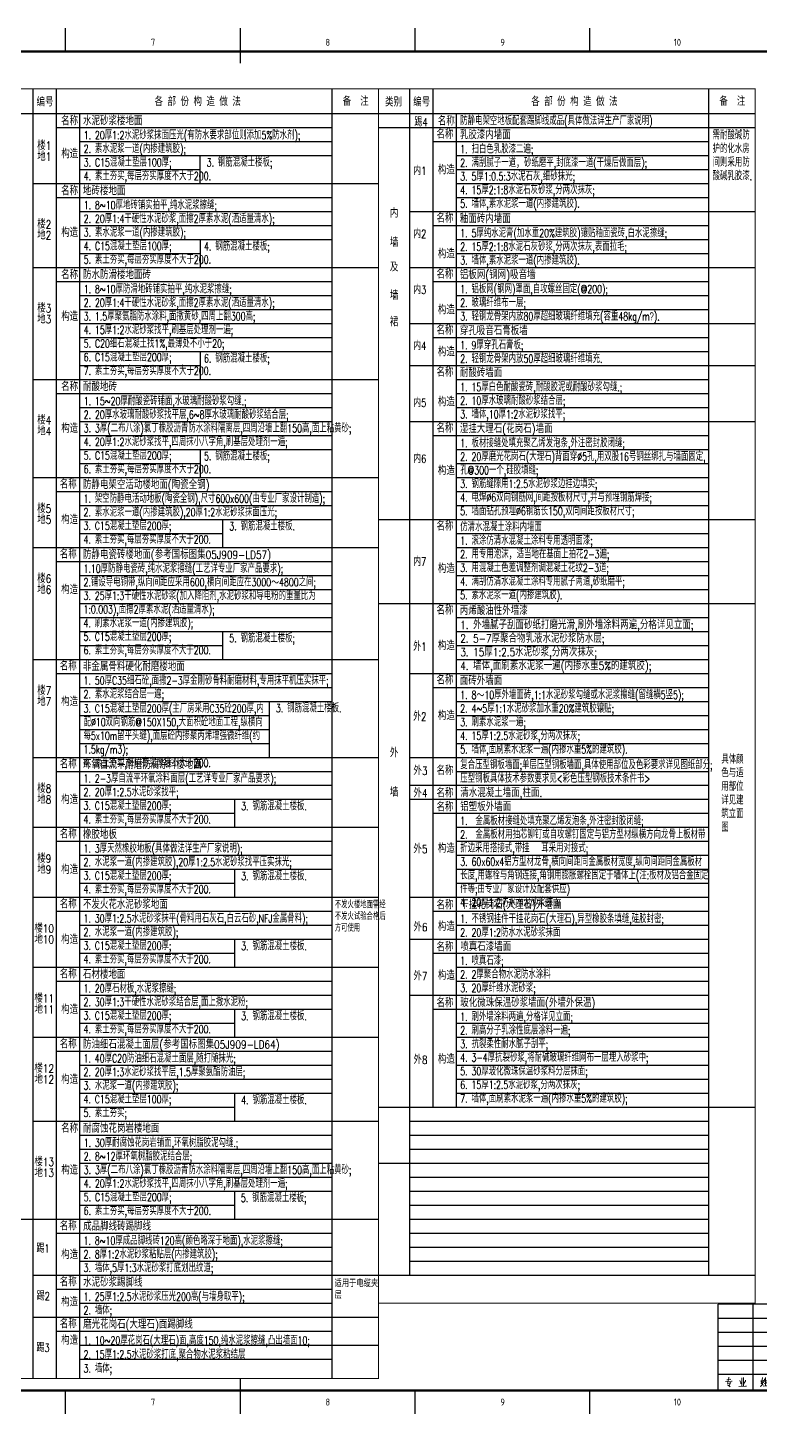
# Model space of a CAD drawing. Extents: x -59142 to 322364, y -122476 to 91021.
# Drawn here: x 260712 to 292147, y -92770 to -33320 of the extents above; entities that cross this region are included whole.
import ezdxf
from ezdxf.enums import TextEntityAlignment as Align

# ---------------------------------------------------------------- set-up
doc = ezdxf.new("R2010")
doc.units = 0
doc.header["$LTSCALE"] = 1000
doc.header["$MEASUREMENT"] = 0
for name, color, linetype in [('HQ2', 7, 'Continuous'), ('PUB_TEXT', 7, 'Continuous'), ('工程做法表', 251, 'Continuous')]:
    doc.layers.add(name, color=color, linetype=linetype)
doc.styles.add('BIGFONT', font='GEDITXT', dxfattribs={"width": 0.8, "bigfont": 'DXT'})
doc.styles.add('hz', font='GEDITXT', dxfattribs={"width": 0.8, "bigfont": 'DXT'})
doc.styles.get("Standard").update_dxf_attribs({"font": 'gbenor.shx', "bigfont": 'gbcbig.shx'})
doc.styles.add('TK', font='GEDITXT.SHX', dxfattribs={"width": 0.85, "height": 3.5, "bigfont": 'DXT.SHX'})

# ---------------------------------------------------------------- blocks, each defined once
blk = doc.blocks.new('GEDI_WK_A11')
at = {"color": 3}
for p, q in [((450, 584), (450, 594)), ((525, 584), (525, 594)), ((600, 584), (600, 594)), ((675, 584), (675, 594)), ((450, 0), (450, 10)), ((525, 0), (525, 10)), ((600, 0), (600, 10)), ((675, 0), (675, 10))]:
    blk.add_line(p, q, dxfattribs=at)
for points, const_width in [([(0, 0), (1050, 0), (1050, 594), (0, 594)], 0.1), ([(25, 10), (1040, 10), (1040, 584), (25, 584)], 1)]:
    blk.add_lwpolyline(points, close=True, dxfattribs=dict(at, const_width=const_width))
at = {"color": 3, "const_width": 0.5}
for points in [[(525, 579), (525, 594)], [(525, 0), (525, 15)]]:
    blk.add_lwpolyline(points, dxfattribs=at)
at = {"color": 3}
for s, p in [('7', (487.5, 588)), ('8', (562.5, 588)), ('9', (637.5, 588)), ('10', (712.5, 588)), ('7', (487.5, 5)), ('8', (562.5, 5)), ('9', (637.5, 5)), ('10', (712.5, 5))]:
    blk.add_text(s, height=3, dxfattribs=at).set_placement(p, align=Align.MIDDLE)
blk = doc.blocks.new('GEDI_HQ2_2012')
at = {"layer": 'HQ2', "color": 2}
for p, q in [((0, 37), (-65, 37)), ((-65, 0), (-65, 37)), ((-50, 0), (-50, 37)), ((-35, 0), (-35, 37)), ((-15, 0), (-15, 37)), ((0, 0), (0, 37)), ((-65, 31), (0, 31)), ((-65, 25), (0, 25)), ((-65, 19), (0, 19)), ((-65, 13), (0, 13)), ((-65, 7), (0, 7)), ((0, 0), (0, 7)), ((-65, 0), (0, 0))]:
    blk.add_line(p, q, dxfattribs=at)
at = {"layer": 'HQ2', "color": 7, "lineweight": 0}
for points in [[(-61.84, 3.75), (-58.95, 3.96), (-59.09, 3.99), (-59.26, 3.96)], [(-61.32, 4.51), (-59.5, 4.74), (-59.61, 4.74), (-59.81, 4.67)], [(-60.48, 5.59), (-60.45, 5.32), (-60.68, 4.06), (-60.94, 2.94), (-61, 3), (-59.61, 3.24), (-59.64, 3.34), (-60.33, 1.98)], [(-60.97, 2.42), (-60.62, 2.15), (-60.39, 1.98), (-60.13, 1.81), (-59.99, 1.67), (-59.9, 1.5)], [(-56.1, 1.64), (-52.83, 1.81), (-52.98, 1.84), (-53.3, 1.77)], [(-55.7, 4.3), (-55.3, 3.17), (-55.24, 2.8)], [(-54.89, 5.32), (-54.83, 5.02), (-54.83, 1.71)], [(-54.16, 5.56), (-54.1, 5.29), (-54.16, 1.74)], [(-53.24, 4.44), (-53.3, 3.99), (-53.67, 3.34), (-54.13, 2.66)], [(-45.7, 4.4), (-45.7, 4.26), (-45.81, 3.69), (-45.9, 3.24), (-45.95, 2.94), (-46.07, 2.69), (-46.25, 2.39), (-46.42, 2.12), (-46.62, 1.84), (-46.85, 1.57)], [(-46.82, 3.96), (-45.72, 4.09)], [(-46.04, 5.53), (-46.04, 5.36), (-46.48, 3), (-46.3, 2.9), (-46.1, 2.73), (-45.92, 2.59), (-45.78, 2.42), (-45.7, 2.25)], [(-45.75, 1.81), (-43.72, 1.91), (-43.93, 1.94), (-44.27, 1.88)], [(-45.12, 4.88), (-45.12, 4.64), (-45.26, 3.99), (-45.4, 3.58), (-45.58, 3.21)], [(-45.29, 3), (-44.07, 3.17), (-44.22, 3.17), (-44.36, 3.11)], [(-45.17, 3.96), (-44.02, 4.06), (-44.1, 4.09), (-44.27, 4.06)], [(-44.71, 5.53), (-44.68, 5.32), (-44.74, 1.88)], [(-39.56, 4.64), (-39.47, 4.61), (-38.17, 4.84), (-38.25, 4.91), (-38.49, 4.57), (-38.74, 4.2), (-39.01, 3.89), (-39.3, 3.58), (-39.62, 3.27), (-39.96, 2.97), (-40.34, 2.69), (-40.4, 2.66), (-40.63, 2.52), (-40.86, 2.36)], [(-39.15, 5.7), (-39.18, 5.46), (-39.53, 4.91), (-39.73, 4.57), (-39.96, 4.26), (-40.25, 3.92), (-40.54, 3.69)], [(-39.88, 4.26), (-39.82, 4.23), (-39.5, 3.92), (-39.47, 3.75), (-39.59, 3.99)], [(-39.73, 3.04), (-39.67, 2.94), (-39.62, 2.08), (-39.59, 1.98), (-39.59, 1.37), (-39.62, 1.64), (-39.62, 1.74), (-38.19, 1.91), (-38.22, 1.91), (-38.37, 1.91), (-38.22, 3.17), (-38.17, 3.11), (-38.25, 3.07), (-39.64, 2.87)], [(-27.95, 4.37), (-27.98, 4.2), (-28.44, 3.58), (-28.47, 3.51), (-28.7, 3.21), (-29.11, 2.83), (-29.31, 2.66), (-29.51, 2.49)], [(-28.5, 5.49), (-28.53, 5.26), (-28.76, 4.74), (-28.96, 4.33), (-29.2, 3.99)], [(-28.99, 1.61), (-26.79, 1.77), (-26.93, 1.77), (-27.25, 1.74)], [(-28.73, 4.81), (-27.89, 4.91)], [(-28.62, 2.66), (-28.47, 2.22), (-28.47, 2.01), (-28.5, 2.29)], [(-28.53, 4.78), (-28.33, 4.26)], [(-27.57, 3.27), (-28.5, 3.14)], [(-28.07, 2.94), (-27.95, 2.42), (-28.01, 2.15), (-28.01, 2.52)], [(-28.01, 4.13), (-26.85, 2.83), (-26.38, 2.83), (-26.85, 2.87), (-27.08, 3.11)], [(-27.43, 5.49), (-27.4, 5.32), (-27.75, 4.37)], [(-27.34, 2.9), (-27.34, 2.66), (-27.69, 1.71)], [(-27.6, 4.71), (-26.56, 4.88)], [(-27.28, 4.67), (-27.02, 4.13)], [(-22.07, 4.64), (-21.98, 4.61), (-20.68, 4.84), (-20.76, 4.91), (-20.99, 4.57), (-21.26, 4.2), (-21.52, 3.89), (-21.81, 3.58), (-22.12, 3.27), (-22.47, 2.97), (-22.85, 2.69), (-22.91, 2.66), (-23.14, 2.52), (-23.37, 2.36)], [(-21.66, 5.7), (-21.69, 5.46), (-22.04, 4.91), (-22.24, 4.57), (-22.47, 4.26), (-22.76, 3.92), (-23.05, 3.69)], [(-22.39, 4.26), (-22.33, 4.23), (-22.01, 3.92), (-21.98, 3.75), (-22.1, 3.99)], [(-22.24, 3.04), (-22.18, 2.94), (-22.12, 2.08), (-22.1, 1.98), (-22.1, 1.37), (-22.12, 1.64), (-22.12, 1.74), (-20.71, 1.91), (-20.74, 1.91), (-20.88, 1.91), (-20.74, 3.17), (-20.68, 3.11), (-20.76, 3.07), (-22.15, 2.87)], [(-11.41, 5.19), (-11.35, 4.84), (-11.32, 4.09), (-11.29, 3.31), (-11.29, 3.21), (-11.29, 2.66), (-11.29, 1.94), (-11.29, 2.18), (-10.17, 2.39), (-9.93, 2.15), (-9.87, 2.46), (-9.87, 2.87), (-9.84, 3.65), (-9.82, 4.47), (-9.82, 5.15), (-9.79, 5.05), (-11.32, 4.81)], [(-11.29, 3.58), (-10.17, 3.79), (-10.28, 3.82), (-10.54, 3.69)], [(-6.17, 2.63), (-4.37, 2.9), (-4.46, 2.94), (-4.57, 2.83)], [(-5.5, 2.42), (-5.53, 2.25), (-5.76, 1.91), (-5.97, 1.67), (-6.17, 1.5)], [(-6.08, 4.57), (-4.37, 4.78)], [(-5.62, 5.49), (-5.56, 5.29), (-5.56, 2.73)], [(-5.53, 3.99), (-5.01, 4.09)], [(-5.5, 3.41), (-5.04, 3.51)], [(-5.04, 2.52), (-4.72, 2.12), (-4.72, 1.94), (-4.83, 2.25)], [(-4.8, 5.7), (-4.75, 5.49), (-4.83, 2.83)], [(-4.14, 5.22), (-4.05, 4.84), (-4.05, 4.09), (-4.08, 3.27), (-4.14, 2.76), (-4.28, 2.22), (-4.46, 1.88), (-4.78, 1.37)], [(-4.08, 3.07), (-4.02, 3.07), (-3.56, 3.17)], [(-4.05, 4.81), (-3.18, 4.98), (-3.27, 5.08), (-3.27, 4.03), (-3.27, 3.96), (-3.24, 2.42), (-3.27, 1.84), (-3.3, 1.5), (-3.33, 1.4), (-3.76, 1.84), (-3.36, 1.54)], [(-4.02, 3.96), (-3.53, 4.06)]]:
    blk.add_lwpolyline(points, dxfattribs=at)
blk.add_text('112233', height=0.0001).set_placement((-22.1, 1.74))
blk = doc.blocks.new('A$C51466E6C')
for name, p in [('GEDI_WK_A11', (0, 0)), ('GEDI_HQ2_2012', (795, 10))]:
    blk.add_blockref(name, p)
at = {"style": 'TK', "width": 0.85}
for tag, height, p in [('PROJECTNAME', 4.75, (985, 44)), ('PHASE', 4, (1027, 44)), ('DRAWINGNAME', 4.75, (995, 31))]:
    blk.add_attdef(tag, text='', height=height, dxfattribs=at).set_placement(p, align=Align.MIDDLE_CENTER)
for tag, p, height in [('APPROVE', (872, 32.75), 3.5), ('DESIGN', (917, 32.75), 3.5), ('REVIEW1', (872, 25.75), 3.5), ('DRAW', (917, 25.75), 3.5), ('REVIEW2', (872, 18.75), 3.5), ('PROPORTION', (917, 18.75), 3.5), ('DRAWINGNUMBER', (967, 18.5), 4), ('CHECK', (872, 11.75), 3.5), ('DATE', (917, 11.75), 3.5), ('VERSION', (1033, 11.75), 3.5)]:
    blk.add_attdef(tag, p, '', height=height, dxfattribs=at)

msp = doc.modelspace()

# ---------------------------------------------------------------- linework, layer by layer
at = {"layer": '工程做法表'}
for p, q in [((268102.2, -38803.8), (268102.2, -40003.8)), ((268110, -42403.8), (268110, -43603.8)), ((268110, -47203.8), (268110, -48403.8)), ((268110, -51403.8), (268110, -52603.8)), ((269074.3, -54403.8), (269074.3, -55603.8)), ((269074.3, -59203.8), (269074.3, -60403.8)), ((271071.2, -62203.8), (271071.2, -64603.8)), ((269585, -66403.8), (269585, -67603.8)), ((269585, -69403.8), (269585, -70603.8)), ((269585, -72403.8), (269585, -73603.8)), ((269585, -75403.8), (269585, -76603.8)), ((269585, -79003.8), (269585, -80203.8)), ((269585, -83203.8), (269585, -84403.8))]:
    msp.add_line(p, q, dxfattribs=at)
at = {"layer": '工程做法表', "const_width": 50}
for points in [[(221839.1, -35940.1), (265293.3, -35940.1)], [(221839.1, -35940.1), (275767.7, -35940.1), (275767.7, -91240.1), (259604.6, -91240.1)], [(221839.1, -35940.1), (275767.7, -35940.1), (275767.7, -91240.1), (259604.6, -91240.1)], [(238002.1, -35940.1), (291930.8, -35940.1), (291930.8, -88003.8), (275767.7, -88003.8)], [(238002.1, -35940.1), (291930.8, -35940.1), (291927.9, -86803.8), (275767.7, -86803.8)], [(259598.2, -37003.8), (275767.7, -37003.8)], [(275761.3, -37003.8), (291930.8, -37003.8)]]:
    msp.add_lwpolyline(points, dxfattribs=at)
at = {"layer": '工程做法表'}
for points in [[(260936.2, -35940.1), (260936.2, -91240.1)], [(261936.2, -35940.1), (261936.2, -91240.1)], [(273766.4, -35940.1), (273766.4, -91240.1)], [(277100.2, -35940.1), (277100.2, -86803.8)], [(278099.2, -35940.1), (278099.2, -79603.8)], [(289930.4, -35940.1), (289930.4, -86803.8)], [(262936.1, -37003.8), (262936.1, -91240.1)], [(279100.2, -37003.8), (279100.2, -79603.8)], [(261936.1, -37603.8), (273766.4, -37603.8)], [(261936.2, -37603.8), (273766.4, -37603.8)], [(275768.7, -37603.8), (291930.6, -37603.8)], [(262936.1, -38203.8), (273766.4, -38203.8)], [(278100.2, -38203.8), (289930.4, -38203.8)], [(262936.1, -38803.8), (273766.4, -38803.8)], [(279100.2, -38803.8), (289930.4, -38803.8)], [(262936.1, -39403.8), (268102.2, -39403.8)], [(279100.2, -39403.8), (289930.4, -39403.8)], [(260936.2, -40003.8), (275767.7, -40003.8)], [(279100.2, -40003.8), (289930.4, -40003.8)], [(261936.1, -40603.8), (273766.4, -40603.8)], [(279100.2, -40603.8), (289930.4, -40603.8)], [(262936.1, -41203.8), (273766.4, -41203.8)], [(277100.2, -41203.8), (291930.4, -41203.8)], [(262936.1, -41803.8), (273766.4, -41803.8)], [(278100.2, -41803.8), (289930.4, -41803.8)], [(262936.1, -42403.8), (273766.4, -42403.8)], [(279100.2, -42403.8), (289930.4, -42403.8)], [(262936.1, -43003.8), (268110, -43003.8)], [(279100.2, -43003.8), (289930.4, -43003.8)], [(260936.2, -43603.8), (275767.7, -43603.8)], [(277099.2, -43603.8), (291930.2, -43603.8)], [(261936.1, -44203.8), (273766.4, -44203.8)], [(278100.2, -44203.8), (289930.4, -44203.8)], [(262936.1, -44803.8), (273766.4, -44803.8)], [(279100.2, -44803.8), (289930.4, -44803.8)], [(262936.1, -45403.8), (273766.4, -45403.8)], [(279100.2, -45403.8), (289930.4, -45403.8)], [(262936.1, -46003.8), (273766.4, -46003.8)], [(277099.2, -46003.8), (291930.2, -46003.8)], [(262936.1, -46603.8), (273766.4, -46603.8)], [(278100.2, -46603.8), (289930.4, -46603.8)], [(262936.1, -47203.8), (273766.4, -47203.8)], [(279100.2, -47203.8), (289930.4, -47203.8)], [(262936.1, -47803.8), (268110, -47803.8)], [(277099.2, -47803.8), (291930.2, -47803.8)], [(260936.2, -48403.8), (275767.7, -48403.8)], [(279100.2, -48403.8), (289930.4, -48403.8)], [(261936.1, -49003.8), (273766.4, -49003.8)], [(279100.2, -49003.8), (289930.4, -49003.8)], [(262936.1, -49603.8), (273766.4, -49603.8)], [(279100.2, -49603.8), (289930.4, -49603.8)], [(262936.1, -50203.8), (273766.4, -50203.8)], [(277099.2, -50203.8), (291929.7, -50203.8)], [(262936.1, -50803.8), (273766.4, -50803.8)], [(278099.2, -50803.8), (289930.4, -50803.8)], [(262936.1, -51403.8), (273766.4, -51403.8)], [(279100.2, -51403.8), (289930.4, -51403.8)], [(262936.1, -52003.8), (268110, -52003.8)], [(279100.2, -52003.8), (289930.4, -52003.8)], [(260936.2, -52603.8), (275767.7, -52603.8)], [(279099.2, -52603.8), (289929.4, -52603.8)], [(261936.2, -53203.8), (273766.4, -53203.8)], [(279099.2, -53203.8), (289930.4, -53203.8)], [(262936.1, -53803.8), (273766.4, -53803.8)], [(279099.2, -53803.8), (289930.4, -53803.8)], [(262936.1, -54403.8), (273766.4, -54403.8)], [(275767.7, -54403.8), (291929.8, -54403.8)], [(262936.1, -55003.8), (269074.3, -55003.8)], [(279100.2, -55003.8), (289930.4, -55003.8)], [(260936.2, -55603.8), (275767.4, -55603.8)], [(279100.2, -55603.8), (289930.4, -55603.8)], [(261936.2, -56203.8), (273766.4, -56203.8)], [(279100.2, -56203.8), (289930.4, -56203.8)], [(262936.1, -56803.8), (273766.4, -56803.8)], [(279100.2, -56803.8), (289930.4, -56803.8)], [(262936.1, -57403.8), (273766.4, -57403.8)], [(279100.2, -57403.8), (289930.4, -57403.8)], [(262936.1, -58003.8), (273766.4, -58003.8)], [(275767.7, -58003.8), (291929.6, -58003.8)], [(262936.1, -58603.8), (273766.4, -58603.8)], [(279100.2, -58603.8), (289930.4, -58603.8)], [(262936.1, -59203.8), (273766.4, -59203.8)], [(279100.2, -59203.8), (289930.4, -59203.8)], [(262936.1, -59803.8), (269074.3, -59803.8)], [(279100.2, -59803.8), (289930.4, -59803.8)], [(260936.2, -60403.8), (275767.2, -60403.8)], [(279100.2, -60403.8), (289930.4, -60403.8)], [(261936.2, -61003.8), (273766.4, -61003.8)], [(277100.2, -61003.8), (289930.4, -61003.8)], [(262936.1, -61603.8), (273766.4, -61603.8)], [(278100.2, -61603.8), (289930.4, -61603.8)], [(262936.1, -62203.8), (273766.4, -62203.8)], [(279100.2, -62203.8), (289930.4, -62203.8)], [(262936.1, -62803.8), (271071.2, -62803.8)], [(279100.2, -62803.8), (289930.4, -62803.8)], [(262936.1, -63403.8), (271071.2, -63403.8)], [(279100.2, -63403.8), (289930.4, -63403.8)], [(262936.1, -64003.8), (271071.2, -64003.8)], [(279100.2, -64003.8), (289930.4, -64003.8)], [(260936.2, -64603.8), (275767, -64603.8)], [(277100.2, -64603.8), (289930.4, -64603.8)], [(261936.2, -65203.8), (273766.4, -65203.8)], [(279100.2, -65203.8), (289930.4, -65203.8)], [(262936.1, -65803.8), (273766.4, -65803.8)], [(277100.2, -65803.8), (289930.4, -65803.8)], [(262936.1, -66403.8), (273766.4, -66403.8)], [(277100.2, -66403.8), (289930.4, -66403.8)], [(262936.1, -67003.8), (269585, -67003.8)], [(278099.2, -67003.8), (289930.4, -67003.8)], [(260936.2, -67603.8), (275766.8, -67603.8)], [(279100.2, -67603.8), (289930.4, -67603.8)], [(261936.2, -68203.8), (273766.4, -68203.8)], [(279100.2, -68203.8), (289930.4, -68203.8)], [(262936.1, -68803.8), (273766.4, -68803.8)], [(279100.2, -68803.8), (289930.4, -68803.8)], [(262936.1, -69403.8), (273766.4, -69403.8)], [(279100.2, -69403.8), (289930.4, -69403.8)], [(262936.1, -70003.8), (269585, -70003.8)], [(279100.2, -70003.8), (289930.4, -70003.8)], [(260936.2, -70603.8), (275766.7, -70603.8)], [(277100.2, -70603.8), (289930.4, -70603.8)], [(261936.2, -71203.8), (273766.4, -71203.8)], [(278100.2, -71203.8), (289930.4, -71203.8)], [(262936.1, -71803.8), (273766.4, -71803.8)], [(279100.2, -71803.8), (289930.4, -71803.8)], [(262936.1, -72403.8), (273766.4, -72403.8)], [(277100.2, -72403.8), (289930.4, -72403.8)], [(262936.1, -73003.8), (269585, -73003.8)], [(278100.2, -73003.8), (289930.4, -73003.8)], [(260936.2, -73603.8), (275767.7, -73603.8)], [(279099.2, -73603.8), (289930.4, -73603.8)], [(261936.2, -74203.8), (273766.4, -74203.8)], [(279100.2, -74203.8), (289930.4, -74203.8)], [(262936.1, -74803.8), (273766.4, -74803.8)], [(277100.2, -74803.8), (289930.4, -74803.8)], [(262936.1, -75403.8), (273766.4, -75403.8)], [(278099.2, -75403.8), (289930.4, -75403.8)], [(262936.1, -76003.8), (269585, -76003.8)], [(279099.2, -76003.8), (289930.4, -76003.8)], [(260936.2, -76603.8), (275767.7, -76603.8)], [(279099.2, -76603.8), (289930.4, -76603.8)], [(279100.2, -76603.8), (289930.4, -76603.8)], [(261936.2, -77203.8), (273766.4, -77203.8)], [(279099.2, -77203.8), (289930.4, -77203.8)], [(279100.2, -77203.8), (289930.4, -77203.8)], [(262936.1, -77803.8), (273766.4, -77803.8)], [(279099.2, -77803.8), (289930.4, -77803.8)], [(279100.2, -77803.8), (289930.4, -77803.8)], [(262936.1, -78403.8), (273766.4, -78403.8)], [(279099.2, -78403.8), (289930.4, -78403.8)], [(279100.2, -78403.8), (289930.4, -78403.8)], [(262936.1, -79003.8), (273766.4, -79003.8)], [(279099.2, -79003.8), (289930.4, -79003.8)], [(279100.2, -79003.8), (289930.4, -79003.8)], [(262936.1, -79603.8), (269585, -79603.8)], [(275768.7, -79603.8), (291928.9, -79603.8)], [(277100.2, -79603.8), (289930.4, -79603.8)], [(277100.2, -79603.8), (289930.4, -79603.8)], [(279100.2, -79603.8), (289930.4, -79603.8)], [(260936.2, -80203.8), (273766.4, -80203.8)], [(273766.4, -80203.8), (275767.7, -80203.8)], [(277100.2, -80203.8), (289930.4, -80203.8)], [(262936.1, -80803.8), (273766.4, -80803.8)], [(277100.2, -80803.8), (289930.4, -80803.8)], [(262936.1, -81403.8), (273766.4, -81403.8)], [(277100.2, -81403.8), (289930.4, -81403.8)], [(262936.1, -82003.8), (273766.4, -82003.8)], [(275767.7, -82003.8), (289930.4, -82003.8)], [(262936.1, -82603.8), (273766.4, -82603.8)], [(277100.2, -82603.8), (289930.4, -82603.8)], [(262936.1, -83203.8), (273766.4, -83203.8)], [(277100.2, -83203.8), (289930.4, -83203.8)], [(262936.1, -83803.8), (269585, -83803.8)], [(277100.2, -83803.8), (289930.4, -83803.8)], [(259604.6, -84403.8), (275767.7, -84403.8)], [(277100.2, -84403.8), (289930.4, -84403.8)], [(261936.2, -85003.8), (273766.4, -85003.8)], [(277100.2, -85003.8), (289930.4, -85003.8)], [(262936.1, -85603.8), (273766.4, -85603.8)], [(277100.2, -85603.8), (289930.4, -85603.8)], [(262936.1, -86203.8), (273766.4, -86203.8)], [(277100.2, -86203.8), (289930.4, -86203.8)], [(260936.2, -86803.8), (275766, -86803.8)], [(275767.7, -86803.8), (291927.9, -86803.8)], [(261936.2, -87403.8), (273766.4, -87403.8)], [(262936.1, -88003.8), (273766.4, -88003.8)], [(260936.2, -88603.8), (275766, -88603.8)], [(261936.2, -89203.8), (273766.4, -89203.8)], [(262936.1, -89803.8), (275766, -89803.8)], [(262936.1, -90403.8), (273766.4, -90403.8)]]:
    msp.add_lwpolyline(points, dxfattribs=at)

# ---------------------------------------------------------------- block references
at = {"xscale": 100, "yscale": 100, "zscale": 100}
msp.add_blockref('A$C51466E6C', (217339.1, -92745.5), dxfattribs=at)

# ---------------------------------------------------------------- texts
at = {"layer": 'PUB_TEXT', "linetype": 'Continuous', "style": 'BIGFONT'}
for s, width, p in [('编号', 0.8, (261454.2, -36691.7)), ('备  注', 0.8, (274785.7, -36661)), ('类别', 0.8, (276409, -36691.7)), ('编号', 0.8, (277617.2, -36691.7)), ('备  注', 0.8, (290948.8, -36661)), ('踢4', 0.75, (277586.5, -37541.9)), ('名称', 0.8, (278616.4, -38074.6)), ('楼1', 0.8, (261421.7, -38555.3)), ('地1', 0.8, (261421.7, -39023.3)), ('内1', 0.75, (277536, -39633)), ('楼2', 0.8, (261421.7, -41926.4)), ('内', 0.8, (276434, -41454.9)), ('名称', 0.8, (278616.4, -41674.6)), ('地2', 0.8, (261421.7, -42394.4)), ('内2', 0.75, (277536, -42337)), ('墙', 0.8, (276434, -42706.6)), ('及', 0.8, (276434, -43763.8)), ('名称', 0.8, (278616.4, -44074.6)), ('内3', 0.75, (277536, -44737)), ('楼3', 0.8, (261421.7, -45526.4)), ('墙', 0.8, (276434, -44981.8)), ('地3', 0.8, (261421.7, -45994.4)), ('裙', 0.8, (276434, -46114.2)), ('名称', 0.8, (278616.4, -46474.6)), ('内4', 0.75, (277536, -47137)), ('名称', 0.8, (278616.4, -48274.6)), ('内5', 0.75, (277536, -49579.2)), ('楼4', 0.8, (261421.7, -50326.4)), ('地4', 0.8, (261421.7, -50794.4)), ('名称', 0.8, (278616.4, -50674.6)), ('内6', 0.75, (277536, -51979.2)), ('名称', 0.8, (262452.3, -53074.6)), ('楼5', 0.8, (261421.7, -54119.6)), ('地5', 0.8, (261421.7, -54587.5)), ('名称', 0.8, (278616.4, -54874.6)), ('名称', 0.8, (262452.3, -56074.6)), ('内7', 0.75, (277536, -56390.7)), ('楼6', 0.8, (261421.7, -57119.6)), ('地6', 0.8, (261421.7, -57587.5)), ('名称', 0.8, (278616.4, -58474.6)), ('外1', 0.75, (277536, -60033)), ('名称', 0.8, (262452.3, -60874.6)), ('名称', 0.8, (278616.4, -61474.6)), ('楼7', 0.8, (261421.7, -61919.6)), ('地7', 0.8, (261421.7, -62387.5)), ('外2', 0.75, (277536, -63033)), ('外', 0.8, (276434, -64591.1)), ('名称', 0.8, (262452.3, -65074.6)), ('外3', 0.8, (277564.8, -65356.2)), ('名称', 0.8, (278616.4, -65350.8)), ('楼8', 0.8, (261421.7, -66119.6)), ('墙', 0.8, (276434, -66279.8)), ('外4', 0.8, (277564.8, -66317)), ('名称', 0.8, (278616.4, -66311.6)), ('地8', 0.8, (261421.7, -66587.5)), ('名称', 0.8, (278616.4, -66911.6)), ('名称', 0.8, (262452.3, -68074.6)), ('外5', 0.8, (277564.8, -68713.6)), ('楼9', 0.8, (261421.7, -69119.6)), ('地9', 0.8, (261421.7, -69587.5)), ('名称', 0.8, (262452.3, -71074.6)), ('名称', 0.8, (278616.4, -71111.6)), ('楼10', 0.8, (261421.7, -72119.6)), ('外6', 0.8, (277564.8, -72061.9)), ('地10', 0.8, (261421.7, -72587.5)), ('名称', 0.8, (278616.4, -72911.6)), ('名称', 0.8, (262452.3, -74074.6)), ('外7', 0.8, (277564.8, -74161.9)), ('楼11', 0.8, (261421.7, -75119.6)), ('地11', 0.8, (261421.7, -75587.5)), ('名称', 0.8, (278616.4, -75311.6)), ('名称', 0.8, (262452.3, -77074.6)), ('楼12', 0.8, (261421.7, -78119.6)), ('外8', 0.8, (277564.8, -77752)), ('地12', 0.8, (261421.7, -78587.5)), ('楼13', 0.8, (261421.7, -82126.4)), ('地13', 0.8, (261421.7, -82594.4)), ('名称', 0.8, (262452.3, -84874.6)), ('踢1', 0.75, (261371.9, -85838.9)), ('名称', 0.8, (262452.3, -87274.6)), ('踢2', 0.75, (261382.4, -87880.9)), ('名称', 0.8, (262452.3, -89074.6)), ('踢3', 0.75, (261371.9, -90097.9))]:
    msp.add_text(s, height=350, dxfattribs=dict(at, width=width)).set_placement(p, align=Align.CENTER)
at = {"layer": 'PUB_TEXT', "linetype": 'Continuous', "style": 'BIGFONT', "width": 0.8}
for s, p in [('各 部 份 构 造 做 法', (266157.4, -36672.5)), ('各 部 份 构 造 做 法', (282320.5, -36672.5)), ('名称', (262146.5, -37494.9)), ('水泥砂浆楼地面', (263085.4, -37494.9)), ('名称', (278310.8, -37507.2)), ('乳胶漆内墙面', (279255.4, -38093.7)), ('构造', (262152.9, -38911.6)), ('构造', (278312.8, -39598.3)), ('名称', (262146.5, -40494.9)), ('地砖楼地面', (263085.4, -40494.9)), ('釉面砖内墙面', (279255.4, -41693.7)), ('构造', (262152.9, -42282.7)), ('构造', (278312.8, -43198.3)), ('名称', (262146.5, -44094.9)), ('防水防滑楼地面砖', (263085.4, -44094.9)), ('铝板网(钢网)吸音墙', (279255.4, -44093.7)), ('构造', (262152.9, -45882.7)), ('构造', (278312.8, -45598.3)), ('穿孔吸音石膏板墙', (279255.4, -46493.7)), ('构造', (278312.8, -47398.3)), ('耐酸砖墙面', (279255.4, -48293.7)), ('名称', (262146.5, -48894.9)), ('耐酸地砖', (263085.4, -48894.9)), ('构造', (278312.8, -49544.6)), ('构造', (262152.9, -50682.7)), ('湿挂大理石(花岗石)墙面', (279255.4, -50693.7)), ('构造', (278312.8, -52493)), ('防静电架空活动楼地面(陶瓷全钢) ', (263083.2, -53093.8)), ('构造', (262148.8, -54598.3)), ('防静电瓷砖楼地面(参考国标图集05J909-LD57) ', (263083.2, -56093.8)), ('构造', (278312.8, -56691.8)), ('构造', (262148.8, -57598.3)), ('丙烯酸油性外墙漆', (279255.4, -58493.7)), ('构造', (278312.8, -59998.3)), ('非金属骨料硬化耐磨楼地面 ', (263083.2, -60893.8)), ('面砖外墙面', (279255.4, -61493.7)), ('构造', (262148.8, -62398.3)), ('构造', (278312.8, -62998.3)), ('环氧自流平耐磨防腐涂料楼地面 ', (263083.2, -65093.8)), ('构造', (262148.8, -66598.3)), ('橡胶地板', (263083.2, -68093.8)), ('构造', (278312.8, -68689.5)), ('构造', (262148.8, -69598.3)), ('不发火花水泥砂浆地面', (263083.2, -71093.8)), ('构造', (278312.8, -72037.8)), ('构造', (262148.8, -72598.3)), ('石材楼地面', (263083.2, -74093.8)), ('构造', (278312.8, -74137.8)), ('构造', (262148.8, -75598.3)), ('防油细石混凝土面层(参考国标图集05J909-LD64)', (263083.2, -77093.8)), ('构造', (278312.8, -77727.9)), ('构造', (262148.8, -78598.3)), ('名称', (262146.5, -80694.9)), ('耐腐蚀花岗岩楼地面', (263085.4, -80694.9)), ('构造', (262152.9, -82482.7)), ('成品脚线砖踢脚线', (263091.3, -84893.7)), ('构造', (262148.8, -86107.2)), ('水泥砂浆踢脚线', (263091.3, -87293.7)), ('构造', (262148.8, -88139)), ('磨光花岗石(大理石)面踢脚线', (263091.3, -89093.7)), ('构造', (262148.8, -89780.9))]:
    msp.add_text(s, height=350, dxfattribs=at).set_placement(p)
at = {"layer": 'PUB_TEXT', "linetype": 'Continuous', "attachment_point": 1}
for s, insert, char_height, width, style in [('{\\W0.7;\\P防静电架空地板配套踢脚线成品(具体做法详生产厂家说明)}', (279270.8, -36552.6), 350, 10657.664, 'hz'), ('{\\W0.7;1. 20厚1:2水泥砂浆抹面压光(有防水要求部位则添加5%防水剂);\\P2. 素水泥浆一道(内掺建筑胶);\\P3. C15混凝土垫层100厚;\\P4. 素土夯实,每层夯实厚度不大于200.}', (263115.5, -37753.7), 350, 12745.052, 'hz'), ('{\\W0.7;需耐酸碱防护的化水房间则采用防酸碱乳胶漆.}', (290099.5, -37752.7), 350, 1831.302, 'hz'), ('{\\W0.7;1. 扫白色乳胶漆二遍;\\P2. 满刮腻子一道\\fSimSun|b0|i0|c134|p2;，\\Fgeditxt,dxt|c134;砂纸磨平,封底漆一道(干燥后做面层);\\P3. 5厚1:0.5:3水泥石灰,细砂抹光;\\P4. 15厚2:1:8水泥石灰砂浆,分两次抹灰;\\P5. 墙体,素水泥浆一道(内掺建筑胶).}', (279272.8, -38352.6), 350, 8336.461, 'hz'), ('{\\W0.7;\\P\\P3. 钢筋混凝土楼板;}', (268391, -37753.7), 350, 12745.052, 'hz'), ('{\\W0.7;1. 8~10厚地砖铺实拍平,纯水泥浆擦缝;\\P2. 20厚1:4干硬性水泥砂浆,面擦2厚素水泥(洒适量清水);\\P3. 素水泥浆一道(内掺建筑胶);\\P4. C15混凝土垫层100厚;\\P5. 素土夯实,每层夯实厚度不大于200.}', (263115.5, -40753.7), 350, 12745.052, 'hz'), ('{\\W0.7;1. 5厚纯水泥膏(加水重20%建筑胶)镶贴釉面瓷砖,白水泥擦缝;\\P2. 15厚2:1:8水泥石灰砂浆,分两次抹灰,表面拉毛;\\P3. 墙体,素水泥浆一道(内掺建筑胶).}', (279272.8, -41952.6), 350, 10657.664, 'hz'), ('\\P\\P{\\W0.7;4. 钢筋混凝土楼板;\\H1.0714x; }', (268279.5, -41353.7), 350, 12745.052, 'hz'), ('{\\W0.7;1. 8~10厚防滑地砖铺实拍平,纯水泥浆擦缝;\\P2. 20厚1:4干硬性水泥砂浆,面擦2厚素水泥(洒适量清水);\\P3. 1.5厚聚氨脂防水涂料,面撒黄砂,四周上翻300高;\\P4. 15厚1:2水泥砂浆找平,刷基层处理剂一遍;\\P5. C20细石混凝土找1%,最薄处不小于20;\\P6. C15混凝土垫层200厚;\\P7. 素土夯实,每层夯实厚度不大于200.}', (263115.5, -44353.7), 350, 12745.052, 'hz'), ('{\\W0.7;1. 铝板网(钢网)罩面,自攻螺丝固定(@200);\\P2. 玻璃纤维布一层;\\P3. 轻钢龙骨架内放80厚超细玻璃纤维填充(容重48kg/m\x8f).}', (279272.8, -44352.6), 350, 10657.664, 'hz'), ('{\\W0.7;1. 9厚穿孔石膏板;\\P2. 轻钢龙骨架内放50厚超细玻璃纤维填充.}', (279272.8, -46752.6), 350, 10657.664, 'hz'), ('\\P\\P{\\W0.7;6. 钢筋混凝土楼板;\\H1.0714x; }', (268279.5, -46153.7), 350, 12745.052, 'hz'), ('{\\W0.7;1. 15厚白色耐酸瓷砖,耐酸胶泥或耐酸砂浆勾缝.;\\P2. 10厚水玻璃耐酸砂浆结合层;\\H1.033x; \\H0.9681x;\\P3. \\H0.99995x;墙体,10厚1:2水泥砂浆找平;\\H1.022x; }', (279272.8, -48552.6), 350, 10657.664, 'hz'), ('{\\W0.7;1. 15~20厚耐酸瓷砖铺面,水玻璃耐酸砂浆勾缝.;\\P2. 20厚水玻璃耐酸砂浆找平层,6~8厚水玻璃耐酸砂浆结合层;\\P3. 3厚(二布八涂)氯丁橡胶沥青防水涂料隔离层,四周沿墙上翻150高,面上粘黄砂;\\P4. 20厚1:2水泥砂浆找平,四周抹小八字角,刷基层处理剂一遍;\\P5. C15混凝土垫层200厚;\\P6. 素土夯实,每层夯实厚度不大于200.}', (263115.5, -49153.7), 350, 12745.052, 'hz'), ('{\\W0.7;1. 板材接缝处填充聚乙烯发泡条,外注密封胶闭缝;\\P2. 20厚磨光花岗石(大理石)背面穿∅5孔,用双股16号铜丝绑扎与墙面固定,孔@300一个,硅胶填缝; \\P3. 钢筋缝隙用1:2.5水泥砂浆边挂边填实;\\P4. 电焊∅6双向钢筋网,间距按板材尺寸,并与预埋钢筋焊接;\\P5. 墙面钻孔预埋∅6钢筋长150,双向间距按板材尺寸;}', (279272.8, -50952.6), 350, 10657.664, 'hz'), ('\\P\\P{\\W0.7;5. 钢筋混凝土楼板;\\H1.0714x; }', (268279.5, -50353.7), 350, 12745.052, 'hz'), ('{\\W0.7;\\P1. 架空防静电活动地板(陶瓷全钢),尺寸600x600(由专业厂家设计制造);\\P2. 素水泥浆一道(内掺建筑胶),20厚1:2水泥砂浆抹面压光;\\P3. C15混凝土垫层200厚;\\P4. 素土夯实,每层夯实厚度不大于200.}', (263109.1, -52752.7), 350, 13198.97, 'hz'), ('\\P\\P{\\W0.7;3. 钢筋混凝土楼板.\\H1.0714x; }', (269363.1, -53353.7), 350, 12745.052, 'hz'), ('{\\W0.7;仿清水混凝土涂料内墙面\\P1. 滚涂仿清水混凝土涂料专用透明面漆;\\P2. 用专用泡沫\\fSimSun|b0|i0|c134|p2;，\\Fgeditxt,dxt|c134;适当地在基面上拍花2-3遍;\\P3. 用混凝土色差调整剂调混凝土花纹2-3道;\\P4. 满刮仿清水混凝土涂料专用腻子两道,砂纸磨平;\\P5. 素水泥浆一道(内掺建筑胶).}', (279272.8, -54552.6), 350, 8336.461, 'hz'), ('{\\W0.7;\\P1.10厚防静电瓷砖,纯水泥浆擦缝(工艺详专业厂家产品要求);\\P2.铺设导电铜带,纵向间距应采用600,横向间距应在3000\\fSimSun|b0|i0|c134|p2;～\\Fgeditxt,dxt|c134;4800之间;\\P3. 25厚1:3干硬性水泥砂浆(加入降阻剂,水泥砂浆和导电粉的重量比为1:0.003),面擦2厚素水泥(洒适量清水);  \\P4. 刷素水泥浆一道(内掺建筑胶); \\P5. C15混凝土垫层200厚;\\P6. 素土夯实,每层夯实厚度不大于200.}', (263109.1, -55752.7), 350, 10657.275, 'hz'), ('1. 外墙腻子刮面砂纸打磨光滑,{\\C7;刷}外墙涂料两遍,分格详见立面;\\P2. 5-7厚聚合物乳液水泥砂浆防水层;\\P3. 15厚1:2.5水泥砂浆,分两次抹灰;\\P4. 墙体,面刷素水泥浆一遍(内掺水重5%的建筑胶);', (279272.8, -58752.6), 350, 10657.664, 'hz'), ('\\P\\P{\\W0.7;5. 钢筋混凝土楼板;\\H1.0714x; }', (269363.1, -58153.7), 350, 12745.052, 'hz'), ('{\\W0.7;\\P1. 50厚C35细石砼,面撒2-3厚金刚砂骨料耐磨材料,专用抹平机压实抹平;\\P2. 素水泥浆结合层一遍;}', (263109.1, -60552.7), 350, 10657.275, 'hz'), ('{\\W0.7;1. 8\\fSimSun|b0|i0|c134|p2;～\\Fgeditxt,dxt|c134;10厚外墙面砖,1:1水泥砂浆勾缝或水泥浆擦缝(留缝横5竖5);\\P2. 4~5厚1:1水泥砂浆加水重20%建筑胶镶贴;\\P3. 刷素水泥浆一遍;\\P4. 15厚1:2.5水泥砂浆,分两次抹灰;\\P5. 墙体,面刷素水泥浆一遍(内掺水重5%的建筑胶).}', (279272.8, -61752.6), 350, 10657.664, 'hz'), ('{\\W0.7;\\P3. C15混凝土垫层200厚(主厂房采用C35砼200厚,内配∅10双向钢筋@150X150,大面积砼地面工程,纵横向每5x10m留平头缝),面层砼内掺聚丙烯增强微纤维(约1.5kg/m3);\\P4. 素土夯实,每层夯实厚度不大于200.}', (263109.1, -61752.7), 350, 7962.151, 'hz'), ('\\P{\\W0.7;\\P3. 钢筋混凝土楼板.}', (271360, -61153.7), 350, 12745.052, 'hz'), ('{\\W0.7;复合压型钢板墙面;单层压型钢板墙面,具体使用部位及色彩要求详见图纸部分;\\P压型钢板具体技术参数要求见<彩色压型钢板技术条件书>}', (279273.2, -64752.7), 350, 12745.052, 'hz'), ('{\\W0.7;具体颜色与适用部位详见建筑立面图}', (290473.2, -64520.1), 350, 1139, 'BIGFONT'), ('{\\W0.7;\\P1. 2-3厚自流平环氧涂料面层(工艺详专业厂家产品要求);\\P2. 20厚1:2.5水泥砂浆找平; \\P3. C15混凝土垫层200厚;\\P4. 素土夯实,每层夯实厚度不大于200.}', (263109.1, -64752.7), 350, 10657.275, 'hz'), ('清水混凝土墙面,柱面.', (279273.2, -65952.7), 350, 12745.052, 'hz'), ('\\P\\P{\\W0.7;3. 钢筋混凝土楼板.\\H1.0714x; }', (269873.8, -65353.7), 350, 12745.052, 'hz'), ('铝塑板外墙面', (279273.2, -66552.7), 350, 12745.052, 'hz'), ('{\\W0.7;1.  金属板材接缝处填充聚乙烯发泡条,外注密封胶闭缝;\\P2.  金属板材用抽芯铆钉或自攻螺钉固定与铝方型材纵横方向龙骨上板材带折边采用搭接式,带挂   耳采用对接式; \\P3. 60x60x4铝方型材龙骨,横向间距同金属板材宽度,纵向间距同金属板材长度,用螺栓与角钢连接,角钢用膨胀螺栓固定于墙体上(注:板材及铝合金固定件等;由专业厂家设计及配套供应) \\P4. 20厚1:2防水水泥砂浆抹面}', (279272.8, -67152.6), 350, 10657.664, 'hz'), ('{\\W0.7;\\P1. 3厚天然橡胶地板(具体做法详生产厂家说明);\\P2. 水泥浆一道(内掺建筑胶),20厚1:2.5水泥砂浆找平压实抹光; \\P3. C15混凝土垫层200厚;\\P4. 素土夯实,每层夯实厚度不大于200.}', (263109.1, -67752.7), 350, 10657.275, 'hz'), ('\\P\\P{\\W0.7;3. 钢筋混凝土楼板.\\H1.0714x; }', (269873.8, -68353.7), 350, 12745.052, 'hz'), ('{\\W0.7;不发火楼地面需经\\P不发火试验合格后\\P方可使用}', (273888.4, -70769.2), 300, 12745.052, 'hz'), ('干挂花岗石(大理石)外墙面', (279273.2, -70752.7), 350, 12745.052, 'hz'), ('{\\W0.7;\\P1. 30厚1:2.5水泥砂浆抹平(骨料用石灰石,白云石砂,NFJ金属骨料);\\P2. 水泥浆一道(内掺建筑胶); \\P3. C15混凝土垫层200厚;\\P4. 素土夯实,每层夯实厚度不大于200.}', (263109.1, -70752.7), 350, 10657.275, 'hz'), ('{\\W0.7;1. 不锈钢挂件干挂花岗石(大理石),异型橡胶条填缝,硅胶封密;\\P2. 20厚1:2防水水泥砂浆抹面}', (279272.8, -71352.6), 350, 10657.664, 'hz'), ('\\P\\P{\\W0.7;3. 钢筋混凝土楼板.\\H1.0714x; }', (269873.8, -71353.7), 350, 12745.052, 'hz'), ('喷真石漆墙面', (279273.2, -72552.7), 350, 12745.052, 'hz'), ('{\\W0.7;1. 喷真石漆;\\P2. 2厚聚合物水泥防水涂料\\P3. 20厚纤维水泥砂浆;}', (279272.8, -73152.6), 350, 10657.664, 'hz'), ('{\\W0.7;\\P1. 20厚石材板,水泥浆擦缝;\\P2. 30厚1:3干硬性水泥砂浆结合层,面上撒水泥粉; \\P3. C15混凝土垫层200厚;\\P4. 素土夯实,每层夯实厚度不大于200.}', (263109.1, -73752.7), 350, 10657.275, 'hz'), ('玻化微珠保温砂浆墙面(外墙外保温)', (279273.2, -74952.7), 350, 12745.052, 'hz'), ('\\P\\P{\\W0.7;3. 钢筋混凝土楼板.\\H1.0714x; }', (269873.8, -74353.7), 350, 12745.052, 'hz'), ('{\\W0.7;1. 刷外墙涂料两遍,分格详见立面;\\P2. 刷高分子乳涂性底层涂料一遍;\\P3. 抗裂柔性耐水腻子刮平;\\P4. 3-4厚抗裂砂浆,将耐碱玻璃纤维网布一层埋入砂浆中;\\P5. 30厚玻化微珠保温砂浆料分层抹面;\\P6. 15厚1:2.5水泥砂浆,分两次抹灰;\\P7. 墙体,面刷素水泥浆一遍(内掺水重5%的建筑胶);}', (279272.8, -75552.6), 350, 10657.664, 'hz'), ('{\\W0.7;\\P1. 40厚C20防油细石混凝土面层,随打随抹光;\\P2. 20厚1:3水泥砂浆找平层,1.5厚聚氨酯防油层;\\P3. 水泥浆一道(内掺建筑胶);\\P4. C15混凝土垫层100厚;\\P5. 素土夯实;}', (263109.1, -76752.7), 350, 10657.275, 'hz'), ('\\P\\P{\\W0.7;4. 钢筋混凝土楼板.\\H1.0714x; }', (269873.8, -77953.7), 350, 12745.052, 'hz'), ('{\\W0.7;1. 30厚耐腐蚀花岗岩铺面,环氧树脂胶泥勾缝.;\\P2. 8~12厚环氧树脂胶泥结合层;\\P3. 3厚(二布八涂)氯丁橡胶沥青防水涂料隔离层,四周沿墙上翻150高,面上粘黄砂;\\P4. 20厚1:2水泥砂浆找平,四周抹小八字角,刷基层处理剂一遍;\\P5. C15混凝土垫层200厚;\\P6. 素土夯实,每层夯实厚度不大于200.}', (263115.5, -80953.7), 350, 12745.052, 'hz'), ('\\P\\P{\\W0.7;5. 钢筋混凝土楼板;\\H1.0714x; }', (269860.2, -82153.7), 350, 12745.052, 'hz'), ('{\\W0.7;1. 8~10厚成品脚线砖120高(颜色略深于地面),水泥浆擦缝;\\P2. 8厚1:2水泥砂浆粘贴层(内掺建筑胶);\\P3. 墙体,5厚1:3水泥砂浆打底划出纹道;}', (263108.7, -85152.6), 350, 10657.664, 'hz'), ('适用于电缆夹层', (273879, -87012.4), 300, 1918.962, 'hz'), ('{\\W0.7;1. 25厚1:2.5水泥砂浆压光200高(与墙身取平);\\P2. 墙体;}', (263108.7, -87552.6), 350, 10657.664, 'hz'), ('{\\W0.7;1. 10~20厚花岗石(大理石)面,高度150,纯水泥浆擦缝,凸出墙面10;\\H1.0881x; }', (263108.7, -89430.9), 350, 10657.664, 'hz'), ('{\\W0.7;2. 15厚1:2.5水泥砂浆打底,聚合物水泥浆粘结层\\H1.0714x; }', (263108.7, -90030.9), 350, 10657.664, 'hz'), ('{\\W0.7;3. 墙体;\\H1.0714x; }', (263108.7, -90630.9), 350, 10657.664, 'hz')]:
    msp.add_mtext(s, dxfattribs=dict(at, insert=insert, char_height=char_height, width=width, style=style))

doc.saveas('drawing.dxf')
